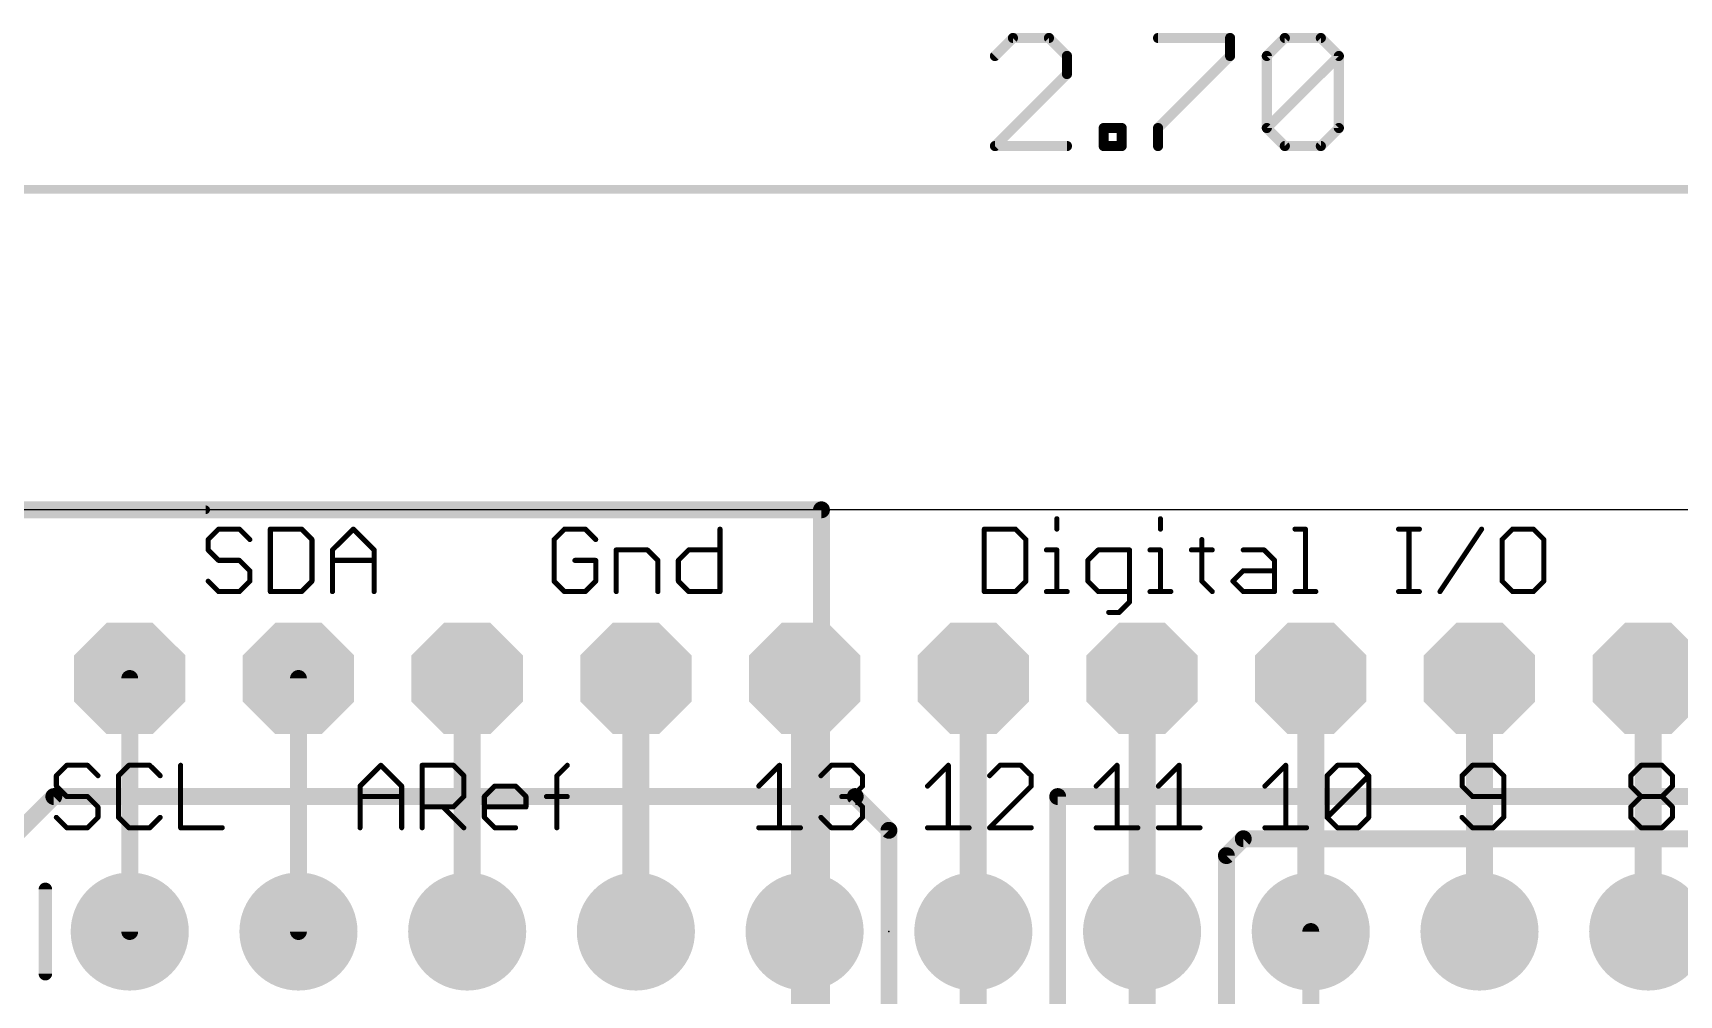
# Model space of a CAD drawing. Extents: x -7.7 to 68.6, y -5.3 to 60.5.
# Drawn here: x 17.34 to 42.12, y 46.03 to 60.52 of the extents above; entities that cross this region are included whole.
import ezdxf

# ---------------------------------------------------------------- set-up
doc = ezdxf.new("R2010")
doc.units = 0
for name, color, linetype in [('1', 12, 'CONTINUOUS'), ('16', 132, 'CONTINUOUS'), ('17', 110, 'CONTINUOUS'), ('20', 4, 'CONTINUOUS'), ('21', 40, 'CONTINUOUS'), ('23', 53, 'CONTINUOUS'), ('47', 253, 'CONTINUOUS'), ('51', 253, 'CONTINUOUS')]:
    doc.layers.add(name, color=color, linetype=linetype)

# ---------------------------------------------------------------- blocks, each defined once
blk = doc.blocks.new('RECT')
blk.add_solid([(-0.5, -0.5), (0.5, -0.5), (-0.5, 0.5), (0.5, 0.5)])
blk = doc.blocks.new('ROUNDP')
at = {"const_width": 0.5}
blk.add_lwpolyline([(0, -0.25, 1), (0, 0.25, 1), (0, -0.25)], format="xyb", dxfattribs=at)
blk = doc.blocks.new('OCTAGONP')
at = {"const_width": 0.5}
blk.add_lwpolyline([(-0.25, -0.1036), (-0.25, 0.1036), (-0.1036, 0.25), (0.1036, 0.25), (0.25, 0.1036), (0.25, -0.1036), (0.1036, -0.25), (-0.1036, -0.25), (-0.25, -0.1036), (-0.25, 0.1036)], dxfattribs=at)

msp = doc.modelspace()

# ---------------------------------------------------------------- linework, layer by layer
at = {"layer": '1'}
for points, const_width in [([(6.096, 53.34), (29.21, 53.34)], 0.254), ([(29.21, 53.34), (29.21, 0)], 0.254), ([(18.796, 50.8), (18.796, 46.99)], 0.254), ([(21.336, 46.99), (21.336, 50.8)], 0.254), ([(23.876, 46.99), (23.876, 50.8)], 0.4064), ([(26.416, 50.8), (26.416, 46.99)], 0.4064), ([(28.956, 50.8), (28.956, 46.99)], 0.4064), ([(31.496, 50.8), (31.496, 46.99)], 0.4064), ([(34.036, 50.8), (34.036, 46.99)], 0.4064), ([(36.576, 50.8), (36.576, 46.99)], 0.4064), ([(39.116, 50.8), (39.116, 46.99)], 0.4064), ([(41.656, 50.8), (41.656, 46.99)], 0.4064)]:
    msp.add_lwpolyline(points, dxfattribs=dict(at, const_width=const_width))
for points, const_width in [([(29.2735, 53.34, 1), (29.1465, 53.34)], 0.127), ([(29.21, 53.2765, 1), (29.21, 53.4035)], 0.127), ([(18.8595, 50.8, 1), (18.7325, 50.8)], 0.127), ([(21.3995, 50.8, 1), (21.2725, 50.8)], 0.127), ([(23.9776, 50.8, 1), (23.7744, 50.8)], 0.2032), ([(26.5176, 50.8, 1), (26.3144, 50.8)], 0.2032), ([(29.0576, 50.8, 1), (28.8544, 50.8)], 0.2032), ([(31.5976, 50.8, 1), (31.3944, 50.8)], 0.2032), ([(34.1376, 50.8, 1), (33.9344, 50.8)], 0.2032), ([(36.6776, 50.8, 1), (36.4744, 50.8)], 0.2032), ([(39.2176, 50.8, 1), (39.0144, 50.8)], 0.2032), ([(41.7576, 50.8, 1), (41.5544, 50.8)], 0.2032), ([(23.7744, 46.99, 1), (23.9776, 46.99)], 0.2032), ([(26.3144, 46.99, 1), (26.5176, 46.99)], 0.2032), ([(28.8544, 46.99, 1), (29.0576, 46.99)], 0.2032), ([(31.3944, 46.99, 1), (31.5976, 46.99)], 0.2032), ([(33.9344, 46.99, 1), (34.1376, 46.99)], 0.2032), ([(36.4744, 46.99, 1), (36.6776, 46.99)], 0.2032), ([(39.0144, 46.99, 1), (39.2176, 46.99)], 0.2032), ([(41.5544, 46.99, 1), (41.7576, 46.99)], 0.2032), ([(18.7325, 46.99, 1), (18.8595, 46.99)], 0.127), ([(21.2725, 46.99, 1), (21.3995, 46.99)], 0.127)]:
    msp.add_lwpolyline(points, format="xyb", dxfattribs=dict(at, const_width=const_width))
at = {"layer": '16'}
for points, const_width in [([(29.21, 53.34), (6.096, 53.34)], 0.254), ([(29.21, 0), (29.21, 53.34)], 0.254), ([(13.589, 44.958), (17.653, 49.022)], 0.254), ([(17.653, 49.022), (29.718, 49.022)], 0.254), ([(29.718, 49.022), (30.226, 48.514)], 0.254), ([(32.766, 43.688), (32.766, 49.022)], 0.254), ([(61.468, 49.022), (32.766, 49.022)], 0.254), ([(30.226, 48.514), (30.226, 43.688)], 0.254), ([(35.306, 48.133), (35.56, 48.387)], 0.254), ([(59.055, 48.387), (35.56, 48.387)], 0.254), ([(35.306, 40.513), (35.306, 48.133)], 0.254), ([(28.956, 46.99), (28.956, 44.958)], 0.4064), ([(31.496, 46.99), (31.496, 44.958)], 0.4064), ([(34.036, 46.99), (34.036, 44.958)], 0.4064), ([(36.576, 44.958), (36.576, 46.99)], 0.254)]:
    msp.add_lwpolyline(points, dxfattribs=dict(at, const_width=const_width))
for points, const_width in [([(29.2735, 53.34, 1), (29.1465, 53.34)], 0.127), ([(29.21, 53.2765, 1), (29.21, 53.4035)], 0.127), ([(17.653, 49.0855, 1), (17.653, 48.9585)], 0.127), ([(17.6979, 48.9771, 1), (17.6081, 49.0669)], 0.127), ([(29.7629, 49.0669, 1), (29.6731, 48.9771)], 0.127), ([(29.718, 48.9585, 1), (29.718, 49.0855)], 0.127), ([(32.8295, 49.022, 1), (32.7025, 49.022)], 0.127), ([(32.766, 49.0855, 1), (32.766, 48.9585)], 0.127), ([(30.2895, 48.514, 1), (30.1625, 48.514)], 0.127), ([(30.1811, 48.4691, 1), (30.2709, 48.5589)], 0.127), ([(35.56, 48.4505, 1), (35.56, 48.3235)], 0.127), ([(35.6049, 48.3421, 1), (35.5151, 48.4319)], 0.127), ([(35.3695, 48.133, 1), (35.2425, 48.133)], 0.127), ([(35.2611, 48.1779, 1), (35.3509, 48.0881)], 0.127), ([(29.0576, 46.99, 1), (28.8544, 46.99)], 0.2032), ([(31.5976, 46.99, 1), (31.3944, 46.99)], 0.2032), ([(34.1376, 46.99, 1), (33.9344, 46.99)], 0.2032), ([(36.6395, 46.99, 1), (36.5125, 46.99)], 0.127)]:
    msp.add_lwpolyline(points, format="xyb", dxfattribs=dict(at, const_width=const_width))
at = {"layer": '20'}
msp.add_line((64.516, 53.34), (0, 53.34), dxfattribs=at)
at = {"layer": '21', "const_width": 0.0762}
for points in [[(20.1339, 53.0487), (19.9771, 52.8919)], [(20.4474, 53.0487), (20.1339, 53.0487)], [(20.6042, 52.8919), (20.4474, 53.0487)], [(20.9126, 53.0487), (20.9126, 52.1081)], [(21.3829, 53.0487), (20.9126, 53.0487)], [(21.5397, 52.8919), (21.3829, 53.0487)], [(21.8481, 52.7352), (22.1617, 53.0487)], [(22.1617, 53.0487), (22.4752, 52.7352)], [(25.3409, 53.0487), (25.1841, 52.8919)], [(25.6544, 53.0487), (25.3409, 53.0487)], [(25.8112, 52.8919), (25.6544, 53.0487)], [(27.6822, 53.0487), (27.6822, 52.1081)], [(31.6611, 53.0487), (31.6611, 52.1081)], [(32.1314, 53.0487), (31.6611, 53.0487)], [(32.2882, 52.8919), (32.1314, 53.0487)], [(32.7534, 53.2055), (32.7534, 53.0487)], [(34.3126, 53.2055), (34.3126, 53.0487)], [(36.3387, 53.0487), (36.4955, 53.0487)], [(36.4955, 53.0487), (36.4955, 52.1081)], [(37.8979, 53.0487), (38.2114, 53.0487)], [(38.0547, 52.1081), (38.0547, 53.0487)], [(38.5216, 52.1081), (39.1486, 53.0487)], [(39.6138, 53.0487), (39.4571, 52.8919)], [(39.9274, 53.0487), (39.6138, 53.0487)], [(40.0842, 52.8919), (39.9274, 53.0487)], [(19.9771, 52.8919), (19.9771, 52.7352)], [(21.5397, 52.2649), (21.5397, 52.8919)], [(25.1841, 52.8919), (25.1841, 52.2649)], [(32.2882, 52.2649), (32.2882, 52.8919)], [(34.9363, 52.8919), (34.9363, 52.2649)], [(39.4571, 52.8919), (39.4571, 52.2649)], [(40.0842, 52.2649), (40.0842, 52.8919)], [(19.9771, 52.7352), (20.1339, 52.5784)], [(20.1339, 52.5784), (20.4474, 52.5784)], [(20.4474, 52.5784), (20.6042, 52.4216)], [(21.8481, 52.1081), (21.8481, 52.7352)], [(21.8481, 52.5784), (22.4752, 52.5784)], [(22.4752, 52.7352), (22.4752, 52.1081)], [(25.8112, 52.5784), (25.4976, 52.5784)], [(25.8112, 52.2649), (25.8112, 52.5784)], [(26.1196, 52.1081), (26.1196, 52.7352)], [(26.1196, 52.7352), (26.5899, 52.7352)], [(26.5899, 52.7352), (26.7467, 52.5784)], [(26.7467, 52.5784), (26.7467, 52.1081)], [(27.0551, 52.5784), (27.2119, 52.7352)], [(27.0551, 52.2649), (27.0551, 52.5784)], [(27.2119, 52.7352), (27.6822, 52.7352)], [(32.5966, 52.7352), (32.7534, 52.7352)], [(32.7534, 52.7352), (32.7534, 52.1081)], [(33.3771, 52.7352), (33.2203, 52.5784)], [(33.2203, 52.5784), (33.2203, 52.2649)], [(33.8474, 52.7352), (33.3771, 52.7352)], [(33.8474, 51.9513), (33.8474, 52.7352)], [(34.1558, 52.7352), (34.3126, 52.7352)], [(34.3126, 52.7352), (34.3126, 52.1081)], [(34.7795, 52.7352), (35.093, 52.7352)], [(35.5599, 52.7352), (35.8735, 52.7352)], [(35.8735, 52.7352), (36.0302, 52.5784)], [(36.0302, 52.5784), (36.0302, 52.1081)], [(20.1339, 52.1081), (19.9771, 52.2649)], [(20.6042, 52.2649), (20.4474, 52.1081)], [(20.6042, 52.4216), (20.6042, 52.2649)], [(21.3829, 52.1081), (21.5397, 52.2649)], [(25.1841, 52.2649), (25.3409, 52.1081)], [(25.6544, 52.1081), (25.8112, 52.2649)], [(27.2119, 52.1081), (27.0551, 52.2649)], [(32.1314, 52.1081), (32.2882, 52.2649)], [(33.2203, 52.2649), (33.3771, 52.1081)], [(34.9363, 52.2649), (35.093, 52.1081)], [(35.4032, 52.2649), (35.5599, 52.4216)], [(35.5599, 52.1081), (35.4032, 52.2649)], [(35.5599, 52.4216), (36.0302, 52.4216)], [(39.4571, 52.2649), (39.6138, 52.1081)], [(39.9274, 52.1081), (40.0842, 52.2649)], [(20.4474, 52.1081), (20.1339, 52.1081)], [(20.9126, 52.1081), (21.3829, 52.1081)], [(25.3409, 52.1081), (25.6544, 52.1081)], [(27.6822, 52.1081), (27.2119, 52.1081)], [(31.6611, 52.1081), (32.1314, 52.1081)], [(32.5966, 52.1081), (32.9102, 52.1081)], [(33.3771, 52.1081), (33.8474, 52.1081)], [(34.1558, 52.1081), (34.4693, 52.1081)], [(36.0302, 52.1081), (35.5599, 52.1081)], [(36.3387, 52.1081), (36.6522, 52.1081)], [(37.8979, 52.1081), (38.2114, 52.1081)], [(39.6138, 52.1081), (39.9274, 52.1081)], [(33.5338, 51.7946), (33.6906, 51.7946)], [(33.6906, 51.7946), (33.8474, 51.9513)], [(17.8479, 49.4927), (17.6911, 49.3359)], [(17.6911, 49.3359), (17.6911, 49.1792)], [(18.1614, 49.4927), (17.8479, 49.4927)], [(18.3182, 49.3359), (18.1614, 49.4927)], [(18.7834, 49.4927), (18.6266, 49.3359)], [(18.6266, 49.3359), (18.6266, 48.7089)], [(19.0969, 49.4927), (18.7834, 49.4927)], [(19.2537, 49.3359), (19.0969, 49.4927)], [(19.5621, 49.4927), (19.5621, 48.5521)], [(22.2631, 49.1792), (22.5766, 49.4927)], [(22.5766, 49.4927), (22.8902, 49.1792)], [(23.1986, 48.5521), (23.1986, 49.4927)], [(23.1986, 49.4927), (23.6689, 49.4927)], [(23.6689, 49.4927), (23.8257, 49.3359)], [(23.8257, 49.3359), (23.8257, 49.0224)], [(25.2264, 49.3359), (25.3832, 49.4927)], [(25.2264, 48.5521), (25.2264, 49.3359)], [(28.2661, 49.1792), (28.5796, 49.4927)], [(28.5796, 49.4927), (28.5796, 48.5521)], [(29.2016, 49.3359), (29.3583, 49.4927)], [(29.3583, 49.4927), (29.6719, 49.4927)], [(29.6719, 49.4927), (29.8286, 49.3359)], [(29.8286, 49.3359), (29.8286, 49.1792)], [(30.8061, 49.1792), (31.1196, 49.4927)], [(31.1196, 49.4927), (31.1196, 48.5521)], [(31.8983, 49.4927), (31.7416, 49.3359)], [(32.2119, 49.4927), (31.8983, 49.4927)], [(32.3687, 49.3359), (32.2119, 49.4927)], [(32.3687, 49.1792), (32.3687, 49.3359)], [(33.3461, 49.1792), (33.6596, 49.4927)], [(33.6596, 49.4927), (33.6596, 48.5521)], [(34.2816, 49.1792), (34.5951, 49.4927)], [(34.5951, 49.4927), (34.5951, 48.5521)], [(35.8861, 49.1792), (36.1996, 49.4927)], [(36.1996, 49.4927), (36.1996, 48.5521)], [(36.8216, 49.3359), (36.9783, 49.4927)], [(36.8216, 48.7089), (36.8216, 49.3359)], [(36.8216, 48.7089), (37.4487, 49.3359)], [(36.9783, 49.4927), (37.2919, 49.4927)], [(37.2919, 49.4927), (37.4487, 49.3359)], [(37.4487, 49.3359), (37.4487, 48.7089)], [(39.0103, 49.4927), (38.8536, 49.3359)], [(38.8536, 49.3359), (38.8536, 49.1792)], [(39.3239, 49.4927), (39.0103, 49.4927)], [(39.4807, 49.3359), (39.3239, 49.4927)], [(39.4807, 48.7089), (39.4807, 49.3359)], [(41.3936, 49.3359), (41.5503, 49.4927)], [(41.3936, 49.1792), (41.3936, 49.3359)], [(41.5503, 49.4927), (41.8639, 49.4927)], [(41.8639, 49.4927), (42.0207, 49.3359)], [(42.0207, 49.3359), (42.0207, 49.1792)], [(17.6911, 49.1792), (17.8479, 49.0224)], [(22.2631, 48.5521), (22.2631, 49.1792)], [(22.8902, 49.1792), (22.8902, 48.5521)], [(24.1341, 49.0224), (24.2909, 49.1792)], [(24.2909, 49.1792), (24.6044, 49.1792)], [(24.6044, 49.1792), (24.7612, 49.0224)], [(29.8286, 49.1792), (29.6719, 49.0224)], [(31.7416, 48.5521), (32.3687, 49.1792)], [(38.8536, 49.1792), (39.0103, 49.0224)], [(41.5503, 49.0224), (41.3936, 49.1792)], [(42.0207, 49.1792), (41.8639, 49.0224)], [(17.8479, 49.0224), (18.1614, 49.0224)], [(18.1614, 49.0224), (18.3182, 48.8656)], [(18.3182, 48.8656), (18.3182, 48.7089)], [(22.2631, 49.0224), (22.8902, 49.0224)], [(23.6689, 48.8656), (23.1986, 48.8656)], [(23.5122, 48.8656), (23.8257, 48.5521)], [(23.8257, 49.0224), (23.6689, 48.8656)], [(24.1341, 48.7089), (24.1341, 49.0224)], [(24.7612, 48.8656), (24.1341, 48.8656)], [(24.7612, 49.0224), (24.7612, 48.8656)], [(25.0697, 49.0224), (25.3832, 49.0224)], [(29.6719, 49.0224), (29.5151, 49.0224)], [(29.6719, 49.0224), (29.8286, 48.8656)], [(29.8286, 48.8656), (29.8286, 48.7089)], [(39.0103, 49.0224), (39.4807, 49.0224)], [(41.3936, 48.8656), (41.5503, 49.0224)], [(41.3936, 48.7089), (41.3936, 48.8656)], [(41.5503, 49.0224), (41.8639, 49.0224)], [(41.8639, 49.0224), (42.0207, 48.8656)], [(42.0207, 48.8656), (42.0207, 48.7089)], [(17.8479, 48.5521), (17.6911, 48.7089)], [(18.1614, 48.5521), (17.8479, 48.5521)], [(18.3182, 48.7089), (18.1614, 48.5521)], [(18.6266, 48.7089), (18.7834, 48.5521)], [(18.7834, 48.5521), (19.0969, 48.5521)], [(19.0969, 48.5521), (19.2537, 48.7089)], [(19.5621, 48.5521), (20.1892, 48.5521)], [(24.2909, 48.5521), (24.1341, 48.7089)], [(24.6044, 48.5521), (24.2909, 48.5521)], [(28.2661, 48.5521), (28.8931, 48.5521)], [(29.3583, 48.5521), (29.2016, 48.7089)], [(29.6719, 48.5521), (29.3583, 48.5521)], [(29.8286, 48.7089), (29.6719, 48.5521)], [(30.8061, 48.5521), (31.4331, 48.5521)], [(32.3687, 48.5521), (31.7416, 48.5521)], [(33.3461, 48.5521), (33.9731, 48.5521)], [(34.2816, 48.5521), (34.9087, 48.5521)], [(35.8861, 48.5521), (36.5131, 48.5521)], [(36.9783, 48.5521), (36.8216, 48.7089)], [(37.2919, 48.5521), (36.9783, 48.5521)], [(37.4487, 48.7089), (37.2919, 48.5521)], [(38.8536, 48.7089), (39.0103, 48.5521)], [(39.0103, 48.5521), (39.3239, 48.5521)], [(39.3239, 48.5521), (39.4807, 48.7089)], [(41.5503, 48.5521), (41.3936, 48.7089)], [(41.8639, 48.5521), (41.5503, 48.5521)], [(42.0207, 48.7089), (41.8639, 48.5521)]]:
    msp.add_lwpolyline(points, dxfattribs=at)
at = {"layer": '21', "const_width": 0.0381}
for points in [[(20.1339, 53.0678, 1), (20.1339, 53.0297)], [(20.1473, 53.0352, 1), (20.1204, 53.0622)], [(20.4609, 53.0622, 1), (20.4339, 53.0352)], [(20.4474, 53.0297, 1), (20.4474, 53.0678)], [(20.9317, 53.0487, 1), (20.8936, 53.0487)], [(20.9126, 53.0678, 1), (20.9126, 53.0297)], [(21.3964, 53.0622, 1), (21.3694, 53.0352)], [(21.3829, 53.0297, 1), (21.3829, 53.0678)], [(22.1751, 53.0622, 1), (22.1482, 53.0352)], [(22.1751, 53.0352, 1), (22.1482, 53.0622)], [(25.3409, 53.0678, 1), (25.3409, 53.0297)], [(25.3543, 53.0352, 1), (25.3274, 53.0622)], [(25.6679, 53.0622, 1), (25.6409, 53.0352)], [(25.6544, 53.0297, 1), (25.6544, 53.0678)], [(27.7013, 53.0487, 1), (27.6632, 53.0487)], [(31.6802, 53.0487, 1), (31.6421, 53.0487)], [(31.6611, 53.0678, 1), (31.6611, 53.0297)], [(32.1449, 53.0622, 1), (32.1179, 53.0352)], [(32.1314, 53.0297, 1), (32.1314, 53.0678)], [(32.7724, 53.2055, 1), (32.7343, 53.2055)], [(32.7343, 53.0487, 1), (32.7724, 53.0487)], [(34.3316, 53.2055, 1), (34.2935, 53.2055)], [(34.2935, 53.0487, 1), (34.3316, 53.0487)], [(36.3387, 53.0678, 1), (36.3387, 53.0297)], [(36.5145, 53.0487, 1), (36.4764, 53.0487)], [(36.4955, 53.0297, 1), (36.4955, 53.0678)], [(37.8979, 53.0678, 1), (37.8979, 53.0297)], [(38.0737, 53.0487, 1), (38.0356, 53.0487)], [(38.2114, 53.0297, 1), (38.2114, 53.0678)], [(39.1645, 53.0381, 1), (39.1328, 53.0593)], [(39.6138, 53.0678, 1), (39.6138, 53.0297)], [(39.6273, 53.0352, 1), (39.6004, 53.0622)], [(39.9409, 53.0622, 1), (39.9139, 53.0352)], [(39.9274, 53.0297, 1), (39.9274, 53.0678)], [(19.9636, 52.9054, 1), (19.9906, 52.8785)], [(19.9962, 52.8919, 1), (19.9581, 52.8919)], [(20.5907, 52.8785, 1), (20.6176, 52.9054)], [(21.5587, 52.8919, 1), (21.5206, 52.8919)], [(21.5262, 52.8785, 1), (21.5532, 52.9054)], [(25.2032, 52.8919, 1), (25.1651, 52.8919)], [(25.1706, 52.9054, 1), (25.1976, 52.8785)], [(25.7977, 52.8785, 1), (25.8246, 52.9054)], [(32.3072, 52.8919, 1), (32.2691, 52.8919)], [(32.2747, 52.8785, 1), (32.3016, 52.9054)], [(34.9553, 52.8919, 1), (34.9172, 52.8919)], [(39.4761, 52.8919, 1), (39.438, 52.8919)], [(39.4436, 52.9054, 1), (39.4706, 52.8785)], [(40.1032, 52.8919, 1), (40.0651, 52.8919)], [(40.0707, 52.8785, 1), (40.0976, 52.9054)], [(19.9906, 52.7486, 1), (19.9636, 52.7217)], [(19.9581, 52.7352, 1), (19.9962, 52.7352)], [(20.1339, 52.5975, 1), (20.1339, 52.5594)], [(20.1204, 52.5649, 1), (20.1473, 52.5919)], [(20.4609, 52.5919, 1), (20.4339, 52.5649)], [(20.4474, 52.5594, 1), (20.4474, 52.5975)], [(21.8481, 52.5975, 1), (21.8481, 52.5594)], [(21.8672, 52.7352, 1), (21.8291, 52.7352)], [(21.8347, 52.7486, 1), (21.8616, 52.7217)], [(22.4943, 52.7352, 1), (22.4562, 52.7352)], [(22.4617, 52.7217, 1), (22.4887, 52.7486)], [(22.4752, 52.5594, 1), (22.4752, 52.5975)], [(25.4976, 52.5975, 1), (25.4976, 52.5594)], [(25.8302, 52.5784, 1), (25.7921, 52.5784)], [(25.8112, 52.5594, 1), (25.8112, 52.5975)], [(26.1196, 52.7542, 1), (26.1196, 52.7161)], [(26.1387, 52.7352, 1), (26.1006, 52.7352)], [(26.6034, 52.7486, 1), (26.5764, 52.7217)], [(26.5899, 52.7161, 1), (26.5899, 52.7542)], [(26.7657, 52.5784, 1), (26.7276, 52.5784)], [(26.7332, 52.5649, 1), (26.7602, 52.5919)], [(27.0417, 52.5919, 1), (27.0686, 52.5649)], [(27.0742, 52.5784, 1), (27.0361, 52.5784)], [(27.2119, 52.7542, 1), (27.2119, 52.7161)], [(27.2254, 52.7217, 1), (27.1984, 52.7486)], [(27.6822, 52.7161, 1), (27.6822, 52.7542)], [(32.5966, 52.7542, 1), (32.5966, 52.7161)], [(32.7724, 52.7352, 1), (32.7343, 52.7352)], [(32.7534, 52.7161, 1), (32.7534, 52.7542)], [(33.2393, 52.5784, 1), (33.2012, 52.5784)], [(33.2068, 52.5919, 1), (33.2338, 52.5649)], [(33.3771, 52.7542, 1), (33.3771, 52.7161)], [(33.3905, 52.7217, 1), (33.3636, 52.7486)], [(33.8664, 52.7352, 1), (33.8283, 52.7352)], [(33.8474, 52.7161, 1), (33.8474, 52.7542)], [(34.1558, 52.7542, 1), (34.1558, 52.7161)], [(34.3316, 52.7352, 1), (34.2935, 52.7352)], [(34.3126, 52.7161, 1), (34.3126, 52.7542)], [(34.7795, 52.7542, 1), (34.7795, 52.7161)], [(35.093, 52.7161, 1), (35.093, 52.7542)], [(35.5599, 52.7542, 1), (35.5599, 52.7161)], [(35.8869, 52.7486, 1), (35.86, 52.7217)], [(35.8735, 52.7161, 1), (35.8735, 52.7542)], [(36.0493, 52.5784, 1), (36.0112, 52.5784)], [(36.0168, 52.5649, 1), (36.0437, 52.5919)], [(19.9906, 52.2783, 1), (19.9636, 52.2514)], [(20.6232, 52.4216, 1), (20.5851, 52.4216)], [(20.5907, 52.4082, 1), (20.6176, 52.4351)], [(20.6176, 52.2514, 1), (20.5907, 52.2783)], [(21.5532, 52.2514, 1), (21.5262, 52.2783)], [(25.1976, 52.2783, 1), (25.1706, 52.2514)], [(25.8246, 52.2514, 1), (25.7977, 52.2783)], [(27.0686, 52.2783, 1), (27.0417, 52.2514)], [(32.3016, 52.2514, 1), (32.2747, 52.2783)], [(33.2338, 52.2783, 1), (33.2068, 52.2514)], [(34.9497, 52.2783, 1), (34.9228, 52.2514)], [(35.4166, 52.2783, 1), (35.3897, 52.2514)], [(35.3897, 52.2783, 1), (35.4166, 52.2514)], [(35.5599, 52.4407, 1), (35.5599, 52.4026)], [(35.5734, 52.4082, 1), (35.5465, 52.4351)], [(36.0302, 52.4026, 1), (36.0302, 52.4407)], [(39.4706, 52.2783, 1), (39.4436, 52.2514)], [(40.0976, 52.2514, 1), (40.0707, 52.2783)], [(20.1339, 52.1272, 1), (20.1339, 52.0891)], [(20.1204, 52.0946, 1), (20.1473, 52.1216)], [(20.4339, 52.1216, 1), (20.4609, 52.0946)], [(20.4474, 52.0891, 1), (20.4474, 52.1272)], [(20.5851, 52.2649, 1), (20.6232, 52.2649)], [(20.9126, 52.1272, 1), (20.9126, 52.0891)], [(20.8936, 52.1081, 1), (20.9317, 52.1081)], [(21.3694, 52.1216, 1), (21.3964, 52.0946)], [(21.3829, 52.0891, 1), (21.3829, 52.1272)], [(21.5206, 52.2649, 1), (21.5587, 52.2649)], [(21.8291, 52.1081, 1), (21.8672, 52.1081)], [(22.4562, 52.1081, 1), (22.4943, 52.1081)], [(25.1651, 52.2649, 1), (25.2032, 52.2649)], [(25.3409, 52.1272, 1), (25.3409, 52.0891)], [(25.3274, 52.0946, 1), (25.3543, 52.1216)], [(25.6409, 52.1216, 1), (25.6679, 52.0946)], [(25.6544, 52.0891, 1), (25.6544, 52.1272)], [(25.7921, 52.2649, 1), (25.8302, 52.2649)], [(26.1006, 52.1081, 1), (26.1387, 52.1081)], [(26.7276, 52.1081, 1), (26.7657, 52.1081)], [(27.0361, 52.2649, 1), (27.0742, 52.2649)], [(27.2119, 52.1272, 1), (27.2119, 52.0891)], [(27.1984, 52.0946, 1), (27.2254, 52.1216)], [(27.6632, 52.1081, 1), (27.7013, 52.1081)], [(27.6822, 52.0891, 1), (27.6822, 52.1272)], [(31.6611, 52.1272, 1), (31.6611, 52.0891)], [(31.6421, 52.1081, 1), (31.6802, 52.1081)], [(32.1179, 52.1216, 1), (32.1449, 52.0946)], [(32.1314, 52.0891, 1), (32.1314, 52.1272)], [(32.2691, 52.2649, 1), (32.3072, 52.2649)], [(32.5966, 52.1272, 1), (32.5966, 52.0891)], [(32.7343, 52.1081, 1), (32.7724, 52.1081)], [(32.9102, 52.0891, 1), (32.9102, 52.1272)], [(33.2012, 52.2649, 1), (33.2393, 52.2649)], [(33.3771, 52.1272, 1), (33.3771, 52.0891)], [(33.3636, 52.0946, 1), (33.3905, 52.1216)], [(33.8474, 52.0891, 1), (33.8474, 52.1272)], [(34.1558, 52.1272, 1), (34.1558, 52.0891)], [(34.2935, 52.1081, 1), (34.3316, 52.1081)], [(34.4693, 52.0891, 1), (34.4693, 52.1272)], [(34.9172, 52.2649, 1), (34.9553, 52.2649)], [(35.0796, 52.0946, 1), (35.1065, 52.1216)], [(35.5599, 52.1272, 1), (35.5599, 52.0891)], [(35.5465, 52.0946, 1), (35.5734, 52.1216)], [(36.0112, 52.1081, 1), (36.0493, 52.1081)], [(36.0302, 52.0891, 1), (36.0302, 52.1272)], [(36.3387, 52.1272, 1), (36.3387, 52.0891)], [(36.4764, 52.1081, 1), (36.5145, 52.1081)], [(36.6522, 52.0891, 1), (36.6522, 52.1272)], [(37.8979, 52.1272, 1), (37.8979, 52.0891)], [(38.0356, 52.1081, 1), (38.0737, 52.1081)], [(38.2114, 52.0891, 1), (38.2114, 52.1272)], [(38.5057, 52.1187, 1), (38.5374, 52.0975)], [(39.438, 52.2649, 1), (39.4761, 52.2649)], [(39.6138, 52.1272, 1), (39.6138, 52.0891)], [(39.6004, 52.0946, 1), (39.6273, 52.1216)], [(39.9139, 52.1216, 1), (39.9409, 52.0946)], [(39.9274, 52.0891, 1), (39.9274, 52.1272)], [(40.0651, 52.2649, 1), (40.1032, 52.2649)], [(33.5338, 51.8136, 1), (33.5338, 51.7755)], [(33.6771, 51.808, 1), (33.7041, 51.7811)], [(33.6906, 51.7755, 1), (33.6906, 51.8136)], [(33.8283, 51.9513, 1), (33.8664, 51.9513)], [(33.8608, 51.9379, 1), (33.8339, 51.9648)], [(17.6776, 49.3494, 1), (17.7046, 49.3225)], [(17.7102, 49.3359, 1), (17.6721, 49.3359)], [(17.8479, 49.5118, 1), (17.8479, 49.4737)], [(17.8613, 49.4792, 1), (17.8344, 49.5062)], [(18.1749, 49.5062, 1), (18.1479, 49.4792)], [(18.1614, 49.4737, 1), (18.1614, 49.5118)], [(18.3047, 49.3225, 1), (18.3316, 49.3494)], [(18.6131, 49.3494, 1), (18.6401, 49.3225)], [(18.6457, 49.3359, 1), (18.6076, 49.3359)], [(18.7834, 49.5118, 1), (18.7834, 49.4737)], [(18.7969, 49.4792, 1), (18.7699, 49.5062)], [(19.1104, 49.5062, 1), (19.0834, 49.4792)], [(19.0969, 49.4737, 1), (19.0969, 49.5118)], [(19.2402, 49.3225, 1), (19.2672, 49.3494)], [(19.5812, 49.4927, 1), (19.5431, 49.4927)], [(22.5901, 49.5062, 1), (22.5632, 49.4792)], [(22.5901, 49.4792, 1), (22.5632, 49.5062)], [(23.1986, 49.5118, 1), (23.1986, 49.4737)], [(23.2177, 49.4927, 1), (23.1796, 49.4927)], [(23.6824, 49.5062, 1), (23.6554, 49.4792)], [(23.6689, 49.4737, 1), (23.6689, 49.5118)], [(23.8447, 49.3359, 1), (23.8066, 49.3359)], [(23.8122, 49.3225, 1), (23.8392, 49.3494)], [(25.2455, 49.3359, 1), (25.2074, 49.3359)], [(25.213, 49.3494, 1), (25.2399, 49.3225)], [(25.3967, 49.4792, 1), (25.3697, 49.5062)], [(28.5986, 49.4927, 1), (28.5605, 49.4927)], [(28.5931, 49.4792, 1), (28.5661, 49.5062)], [(29.1881, 49.3494, 1), (29.2151, 49.3225)], [(29.3583, 49.5118, 1), (29.3583, 49.4737)], [(29.3718, 49.4792, 1), (29.3449, 49.5062)], [(29.6854, 49.5062, 1), (29.6584, 49.4792)], [(29.6719, 49.4737, 1), (29.6719, 49.5118)], [(29.8477, 49.3359, 1), (29.8096, 49.3359)], [(29.8152, 49.3225, 1), (29.8421, 49.3494)], [(31.1386, 49.4927, 1), (31.1005, 49.4927)], [(31.1331, 49.4792, 1), (31.1061, 49.5062)], [(31.7281, 49.3494, 1), (31.7551, 49.3225)], [(31.8983, 49.5118, 1), (31.8983, 49.4737)], [(31.9118, 49.4792, 1), (31.8849, 49.5062)], [(32.2254, 49.5062, 1), (32.1984, 49.4792)], [(32.2119, 49.4737, 1), (32.2119, 49.5118)], [(32.3877, 49.3359, 1), (32.3496, 49.3359)], [(32.3552, 49.3225, 1), (32.3821, 49.3494)], [(33.6786, 49.4927, 1), (33.6405, 49.4927)], [(33.6731, 49.4792, 1), (33.6461, 49.5062)], [(34.6142, 49.4927, 1), (34.5761, 49.4927)], [(34.6086, 49.4792, 1), (34.5816, 49.5062)], [(36.2186, 49.4927, 1), (36.1805, 49.4927)], [(36.2131, 49.4792, 1), (36.1861, 49.5062)], [(36.8406, 49.3359, 1), (36.8025, 49.3359)], [(36.8081, 49.3494, 1), (36.8351, 49.3225)], [(36.9783, 49.5118, 1), (36.9783, 49.4737)], [(36.9918, 49.4792, 1), (36.9649, 49.5062)], [(37.3054, 49.5062, 1), (37.2784, 49.4792)], [(37.2919, 49.4737, 1), (37.2919, 49.5118)], [(37.4677, 49.3359, 1), (37.4296, 49.3359)], [(37.4621, 49.3225, 1), (37.4352, 49.3494)], [(37.4352, 49.3225, 1), (37.4621, 49.3494)], [(38.8726, 49.3359, 1), (38.8345, 49.3359)], [(38.8401, 49.3494, 1), (38.8671, 49.3225)], [(39.0103, 49.5118, 1), (39.0103, 49.4737)], [(39.0238, 49.4792, 1), (38.9969, 49.5062)], [(39.3374, 49.5062, 1), (39.3104, 49.4792)], [(39.3239, 49.4737, 1), (39.3239, 49.5118)], [(39.4997, 49.3359, 1), (39.4616, 49.3359)], [(39.4672, 49.3225, 1), (39.4941, 49.3494)], [(41.4126, 49.3359, 1), (41.3745, 49.3359)], [(41.3801, 49.3494, 1), (41.4071, 49.3225)], [(41.5503, 49.5118, 1), (41.5503, 49.4737)], [(41.5638, 49.4792, 1), (41.5369, 49.5062)], [(41.8774, 49.5062, 1), (41.8504, 49.4792)], [(41.8639, 49.4737, 1), (41.8639, 49.5118)], [(42.0397, 49.3359, 1), (42.0016, 49.3359)], [(42.0072, 49.3225, 1), (42.0341, 49.3494)], [(17.7046, 49.1926, 1), (17.6776, 49.1657)], [(17.6721, 49.1792, 1), (17.7102, 49.1792)], [(22.2822, 49.1792, 1), (22.2441, 49.1792)], [(22.2496, 49.1926, 1), (22.2766, 49.1657)], [(22.9092, 49.1792, 1), (22.8711, 49.1792)], [(22.8767, 49.1657, 1), (22.9036, 49.1926)], [(24.2909, 49.1982, 1), (24.2909, 49.1601)], [(24.3044, 49.1657, 1), (24.2774, 49.1926)], [(24.6179, 49.1926, 1), (24.591, 49.1657)], [(24.6044, 49.1601, 1), (24.6044, 49.1982)], [(28.2526, 49.1926, 1), (28.2795, 49.1657)], [(29.8096, 49.1792, 1), (29.8477, 49.1792)], [(29.8421, 49.1657, 1), (29.8152, 49.1926)], [(30.7926, 49.1926, 1), (30.8195, 49.1657)], [(32.3496, 49.1792, 1), (32.3877, 49.1792)], [(32.3821, 49.1657, 1), (32.3552, 49.1926)], [(33.3326, 49.1926, 1), (33.3595, 49.1657)], [(34.2681, 49.1926, 1), (34.2951, 49.1657)], [(35.8726, 49.1926, 1), (35.8995, 49.1657)], [(38.8345, 49.1792, 1), (38.8726, 49.1792)], [(38.8671, 49.1926, 1), (38.8401, 49.1657)], [(41.3745, 49.1792, 1), (41.4126, 49.1792)], [(41.4071, 49.1926, 1), (41.3801, 49.1657)], [(42.0016, 49.1792, 1), (42.0397, 49.1792)], [(42.0341, 49.1657, 1), (42.0072, 49.1926)], [(17.8479, 49.0415, 1), (17.8479, 49.0034)], [(17.8344, 49.0089, 1), (17.8613, 49.0359)], [(18.1749, 49.0359, 1), (18.1479, 49.0089)], [(18.1614, 49.0034, 1), (18.1614, 49.0415)], [(18.3372, 48.8656, 1), (18.2991, 48.8656)], [(18.3047, 48.8522, 1), (18.3316, 48.8791)], [(22.2631, 49.0415, 1), (22.2631, 49.0034)], [(22.8902, 49.0034, 1), (22.8902, 49.0415)], [(23.1986, 48.8847, 1), (23.1986, 48.8466)], [(23.5256, 48.8791, 1), (23.4987, 48.8522)], [(23.6554, 48.8791, 1), (23.6824, 48.8522)], [(23.6689, 48.8466, 1), (23.6689, 48.8847)], [(23.8066, 49.0224, 1), (23.8447, 49.0224)], [(23.8392, 49.0089, 1), (23.8122, 49.0359)], [(24.1532, 49.0224, 1), (24.1151, 49.0224)], [(24.1207, 49.0359, 1), (24.1476, 49.0089)], [(24.1341, 48.8847, 1), (24.1341, 48.8466)], [(24.7803, 49.0224, 1), (24.7422, 49.0224)], [(24.7422, 48.8656, 1), (24.7803, 48.8656)], [(24.7477, 49.0089, 1), (24.7747, 49.0359)], [(24.7612, 48.8466, 1), (24.7612, 48.8847)], [(25.0697, 49.0415, 1), (25.0697, 49.0034)], [(25.3832, 49.0034, 1), (25.3832, 49.0415)], [(29.5151, 49.0415, 1), (29.5151, 49.0034)], [(29.6854, 49.0359, 1), (29.6584, 49.0089)], [(29.6584, 49.0359, 1), (29.6854, 49.0089)], [(29.6719, 49.0034, 1), (29.6719, 49.0415)], [(29.8477, 48.8656, 1), (29.8096, 48.8656)], [(29.8152, 48.8522, 1), (29.8421, 48.8791)], [(39.0103, 49.0415, 1), (39.0103, 49.0034)], [(38.9969, 49.0089, 1), (39.0238, 49.0359)], [(39.4807, 49.0034, 1), (39.4807, 49.0415)], [(41.4126, 48.8656, 1), (41.3745, 48.8656)], [(41.3801, 48.8791, 1), (41.4071, 48.8522)], [(41.5503, 49.0415, 1), (41.5503, 49.0034)], [(41.5638, 49.0089, 1), (41.5369, 49.0359)], [(41.5369, 49.0089, 1), (41.5638, 49.0359)], [(41.8774, 49.0359, 1), (41.8504, 49.0089)], [(41.8504, 49.0359, 1), (41.8774, 49.0089)], [(41.8639, 49.0034, 1), (41.8639, 49.0415)], [(42.0397, 48.8656, 1), (42.0016, 48.8656)], [(42.0072, 48.8522, 1), (42.0341, 48.8791)], [(17.7046, 48.7223, 1), (17.6776, 48.6954)], [(17.8479, 48.5712, 1), (17.8479, 48.5331)], [(17.8344, 48.5386, 1), (17.8613, 48.5656)], [(18.1479, 48.5656, 1), (18.1749, 48.5386)], [(18.1614, 48.5331, 1), (18.1614, 48.5712)], [(18.2991, 48.7089, 1), (18.3372, 48.7089)], [(18.3316, 48.6954, 1), (18.3047, 48.7223)], [(18.6401, 48.7223, 1), (18.6131, 48.6954)], [(18.6076, 48.7089, 1), (18.6457, 48.7089)], [(18.7834, 48.5712, 1), (18.7834, 48.5331)], [(18.7699, 48.5386, 1), (18.7969, 48.5656)], [(19.0834, 48.5656, 1), (19.1104, 48.5386)], [(19.0969, 48.5331, 1), (19.0969, 48.5712)], [(19.2672, 48.6954, 1), (19.2402, 48.7223)], [(19.5621, 48.5712, 1), (19.5621, 48.5331)], [(20.1892, 48.5331, 1), (20.1892, 48.5712)], [(23.8122, 48.5386, 1), (23.8392, 48.5656)], [(24.1151, 48.7089, 1), (24.1532, 48.7089)], [(24.1476, 48.7223, 1), (24.1207, 48.6954)], [(24.2909, 48.5712, 1), (24.2909, 48.5331)], [(24.2774, 48.5386, 1), (24.3044, 48.5656)], [(24.6044, 48.5331, 1), (24.6044, 48.5712)], [(28.2661, 48.5712, 1), (28.2661, 48.5331)], [(28.8931, 48.5331, 1), (28.8931, 48.5712)], [(29.2151, 48.7223, 1), (29.1881, 48.6954)], [(29.3583, 48.5712, 1), (29.3583, 48.5331)], [(29.3449, 48.5386, 1), (29.3718, 48.5656)], [(29.6584, 48.5656, 1), (29.6854, 48.5386)], [(29.6719, 48.5331, 1), (29.6719, 48.5712)], [(29.8096, 48.7089, 1), (29.8477, 48.7089)], [(29.8421, 48.6954, 1), (29.8152, 48.7223)], [(30.8061, 48.5712, 1), (30.8061, 48.5331)], [(31.4331, 48.5331, 1), (31.4331, 48.5712)], [(31.7416, 48.5712, 1), (31.7416, 48.5331)], [(31.7281, 48.5656, 1), (31.7551, 48.5386)], [(32.3687, 48.5331, 1), (32.3687, 48.5712)], [(33.3461, 48.5712, 1), (33.3461, 48.5331)], [(33.9731, 48.5331, 1), (33.9731, 48.5712)], [(34.2816, 48.5712, 1), (34.2816, 48.5331)], [(34.9087, 48.5331, 1), (34.9087, 48.5712)], [(35.8861, 48.5712, 1), (35.8861, 48.5331)], [(36.5131, 48.5331, 1), (36.5131, 48.5712)], [(36.8351, 48.7223, 1), (36.8081, 48.6954)], [(36.8081, 48.7223, 1), (36.8351, 48.6954)], [(36.8025, 48.7089, 1), (36.8406, 48.7089)], [(36.9783, 48.5712, 1), (36.9783, 48.5331)], [(36.9649, 48.5386, 1), (36.9918, 48.5656)], [(37.2784, 48.5656, 1), (37.3054, 48.5386)], [(37.2919, 48.5331, 1), (37.2919, 48.5712)], [(37.4296, 48.7089, 1), (37.4677, 48.7089)], [(37.4621, 48.6954, 1), (37.4352, 48.7223)], [(38.8671, 48.7223, 1), (38.8401, 48.6954)], [(39.0103, 48.5712, 1), (39.0103, 48.5331)], [(38.9969, 48.5386, 1), (39.0238, 48.5656)], [(39.3104, 48.5656, 1), (39.3374, 48.5386)], [(39.3239, 48.5331, 1), (39.3239, 48.5712)], [(39.4616, 48.7089, 1), (39.4997, 48.7089)], [(39.4941, 48.6954, 1), (39.4672, 48.7223)], [(41.3745, 48.7089, 1), (41.4126, 48.7089)], [(41.4071, 48.7223, 1), (41.3801, 48.6954)], [(41.5503, 48.5712, 1), (41.5503, 48.5331)], [(41.5369, 48.5386, 1), (41.5638, 48.5656)], [(41.8504, 48.5656, 1), (41.8774, 48.5386)], [(41.8639, 48.5331, 1), (41.8639, 48.5712)], [(42.0016, 48.7089, 1), (42.0397, 48.7089)], [(42.0341, 48.6954, 1), (42.0072, 48.7223)], [(19.5431, 48.5521, 1), (19.5812, 48.5521)], [(22.2441, 48.5521, 1), (22.2822, 48.5521)], [(22.8711, 48.5521, 1), (22.9092, 48.5521)], [(23.1796, 48.5521, 1), (23.2177, 48.5521)], [(25.2074, 48.5521, 1), (25.2455, 48.5521)], [(28.5605, 48.5521, 1), (28.5986, 48.5521)], [(31.1005, 48.5521, 1), (31.1386, 48.5521)], [(33.6405, 48.5521, 1), (33.6786, 48.5521)], [(34.5761, 48.5521, 1), (34.6142, 48.5521)], [(36.1805, 48.5521, 1), (36.2186, 48.5521)]]:
    msp.add_lwpolyline(points, format="xyb", dxfattribs=at)
at = {"layer": '23'}
msp.add_point((30.226, 46.99), dxfattribs=at)
at = {"layer": '47'}
for points, const_width in [([(32.0925, 60.4437), (31.8213, 60.1725)], 0.1524), ([(32.6348, 60.4437), (32.0925, 60.4437)], 0.1524), ([(32.906, 60.1725), (32.6348, 60.4437)], 0.1524), ([(34.277, 60.4437), (35.3617, 60.4437)], 0.1524), ([(35.3617, 60.4437), (35.3617, 60.1725)], 0.1524), ([(35.9142, 60.1725), (36.1854, 60.4437)], 0.1524), ([(36.1854, 60.4437), (36.7277, 60.4437)], 0.1524), ([(36.7277, 60.4437), (36.9989, 60.1725)], 0.1524), ([(32.906, 59.9014), (32.906, 60.1725)], 0.1524), ([(35.3617, 60.1725), (34.277, 59.0879)], 0.1524), ([(35.9142, 59.0879), (35.9142, 60.1725)], 0.1524), ([(35.9142, 59.0879), (36.9989, 60.1725)], 0.1524), ([(36.9989, 60.1725), (36.9989, 59.0879)], 0.1524), ([(31.8213, 58.8167), (32.906, 59.9014)], 0.1524), ([(33.4585, 58.8167), (33.4585, 59.0879)], 0.1524), ([(33.4585, 59.0879), (33.7296, 59.0879)], 0.1524), ([(33.7296, 59.0879), (33.7296, 58.8167)], 0.1524), ([(34.277, 59.0879), (34.277, 58.8167)], 0.1524), ([(36.1854, 58.8167), (35.9142, 59.0879)], 0.1524), ([(36.9989, 59.0879), (36.7277, 58.8167)], 0.1524), ([(32.906, 58.8167), (31.8213, 58.8167)], 0.1524), ([(33.7296, 58.8167), (33.4585, 58.8167)], 0.1524), ([(36.7277, 58.8167), (36.1854, 58.8167)], 0.1524), ([(0.065, 58.166), (68.388, 58.166)], 0.13), ([(19.939, 53.34), (-7.284, 53.34)], 0.13)]:
    msp.add_lwpolyline(points, dxfattribs=dict(at, const_width=const_width))
for points, const_width in [([(32.0925, 60.4818, 1), (32.0925, 60.4056)], 0.0762), ([(32.1194, 60.4167, 1), (32.0655, 60.4706)], 0.0762), ([(32.6617, 60.4706, 1), (32.6079, 60.4167)], 0.0762), ([(32.6348, 60.4056, 1), (32.6348, 60.4818)], 0.0762), ([(34.277, 60.4818, 1), (34.277, 60.4056)], 0.0762), ([(35.3998, 60.4437, 1), (35.3236, 60.4437)], 0.0762), ([(35.3617, 60.4056, 1), (35.3617, 60.4818)], 0.0762), ([(36.1854, 60.4818, 1), (36.1854, 60.4056)], 0.0762), ([(36.2123, 60.4167, 1), (36.1584, 60.4706)], 0.0762), ([(36.7546, 60.4706, 1), (36.7008, 60.4167)], 0.0762), ([(36.7277, 60.4056, 1), (36.7277, 60.4818)], 0.0762), ([(31.7944, 60.1995, 1), (31.8483, 60.1456)], 0.0762), ([(32.9441, 60.1725, 1), (32.8679, 60.1725)], 0.0762), ([(32.879, 60.1456, 1), (32.9329, 60.1995)], 0.0762), ([(35.3886, 60.1456, 1), (35.3348, 60.1995)], 0.0762), ([(35.9523, 60.1725, 1), (35.8761, 60.1725)], 0.0762), ([(35.8873, 60.1995, 1), (35.9411, 60.1456)], 0.0762), ([(37.037, 60.1725, 1), (36.9608, 60.1725)], 0.0762), ([(37.0258, 60.1456, 1), (36.9719, 60.1995)], 0.0762), ([(36.9719, 60.1456, 1), (37.0258, 60.1995)], 0.0762), ([(32.9329, 59.8744, 1), (32.879, 59.9283)], 0.0762), ([(35.3236, 60.1725, 1), (35.3998, 60.1725)], 0.0762), ([(32.8679, 59.9014, 1), (32.9441, 59.9014)], 0.0762), ([(33.4966, 59.0879, 1), (33.4204, 59.0879)], 0.0762), ([(33.4585, 59.126, 1), (33.4585, 59.0498)], 0.0762), ([(33.7677, 59.0879, 1), (33.6915, 59.0879)], 0.0762), ([(33.7296, 59.0498, 1), (33.7296, 59.126)], 0.0762), ([(34.3151, 59.0879, 1), (34.2389, 59.0879)], 0.0762), ([(34.2501, 59.1148, 1), (34.304, 59.0609)], 0.0762), ([(35.9411, 59.1148, 1), (35.8873, 59.0609)], 0.0762), ([(35.8873, 59.1148, 1), (35.9411, 59.0609)], 0.0762), ([(35.8761, 59.0879, 1), (35.9523, 59.0879)], 0.0762), ([(36.9608, 59.0879, 1), (37.037, 59.0879)], 0.0762), ([(37.0258, 59.0609, 1), (36.9719, 59.1148)], 0.0762), ([(31.8213, 58.8548, 1), (31.8213, 58.7786)], 0.0762), ([(31.7944, 58.8436, 1), (31.8483, 58.7898)], 0.0762), ([(32.906, 58.7786, 1), (32.906, 58.8548)], 0.0762), ([(33.4585, 58.8548, 1), (33.4585, 58.7786)], 0.0762), ([(33.4204, 58.8167, 1), (33.4966, 58.8167)], 0.0762), ([(33.6915, 58.8167, 1), (33.7677, 58.8167)], 0.0762), ([(33.7296, 58.7786, 1), (33.7296, 58.8548)], 0.0762), ([(34.2389, 58.8167, 1), (34.3151, 58.8167)], 0.0762), ([(36.1854, 58.8548, 1), (36.1854, 58.7786)], 0.0762), ([(36.1584, 58.7898, 1), (36.2123, 58.8436)], 0.0762), ([(36.7008, 58.8436, 1), (36.7546, 58.7898)], 0.0762), ([(36.7277, 58.7786, 1), (36.7277, 58.8548)], 0.0762), ([(19.939, 53.3075, 1), (19.939, 53.3725)], 0.065)]:
    msp.add_lwpolyline(points, format="xyb", dxfattribs=dict(at, const_width=const_width))
at = {"layer": '51'}
msp.add_line((64.516, 53.34), (0, 53.34), dxfattribs=at)
at = {"layer": '51', "const_width": 0.2032}
msp.add_lwpolyline([(17.526, 47.625), (17.526, 46.355)], dxfattribs=at)
at = {"layer": '51', "const_width": 0.1016}
for points in [[(17.5768, 47.625, 1), (17.4752, 47.625)], [(17.4752, 46.355, 1), (17.5768, 46.355)]]:
    msp.add_lwpolyline(points, format="xyb", dxfattribs=at)

# ---------------------------------------------------------------- block references
at = {"layer": '17', "xscale": 1.6764, "yscale": 1.6764}
for p in [(18.796, 50.8), (18.796, 50.8), (21.336, 50.8), (21.336, 50.8), (23.876, 50.8), (23.876, 50.8), (26.416, 50.8), (26.416, 50.8), (28.956, 50.8), (28.956, 50.8), (31.496, 50.8), (31.496, 50.8), (34.036, 50.8), (34.036, 50.8), (36.576, 50.8), (36.576, 50.8), (39.116, 50.8), (39.116, 50.8), (41.656, 50.8), (41.656, 50.8)]:
    msp.add_blockref('OCTAGONP', p, dxfattribs=at)
at = {"layer": '17', "xscale": 1.778, "yscale": 1.778, "rotation": 90}
for p in [(18.796, 46.99), (18.796, 46.99), (21.336, 46.99), (21.336, 46.99), (23.876, 46.99), (23.876, 46.99), (26.416, 46.99), (26.416, 46.99), (28.956, 46.99), (28.956, 46.99), (31.496, 46.99), (31.496, 46.99), (34.036, 46.99), (34.036, 46.99), (36.576, 46.99), (36.576, 46.99), (39.116, 46.99), (39.116, 46.99), (41.656, 46.99), (41.656, 46.99)]:
    msp.add_blockref('ROUNDP', p, dxfattribs=at)
at = {"layer": '51', "xscale": 0.508, "yscale": 0.508}
for p in [(18.796, 46.99), (21.336, 46.99), (23.876, 46.99), (26.416, 46.99), (28.956, 46.99), (31.496, 46.99), (34.036, 46.99), (36.576, 46.99), (39.116, 46.99), (41.656, 46.99)]:
    msp.add_blockref('RECT', p, dxfattribs=at)

doc.saveas('drawing.dxf')
